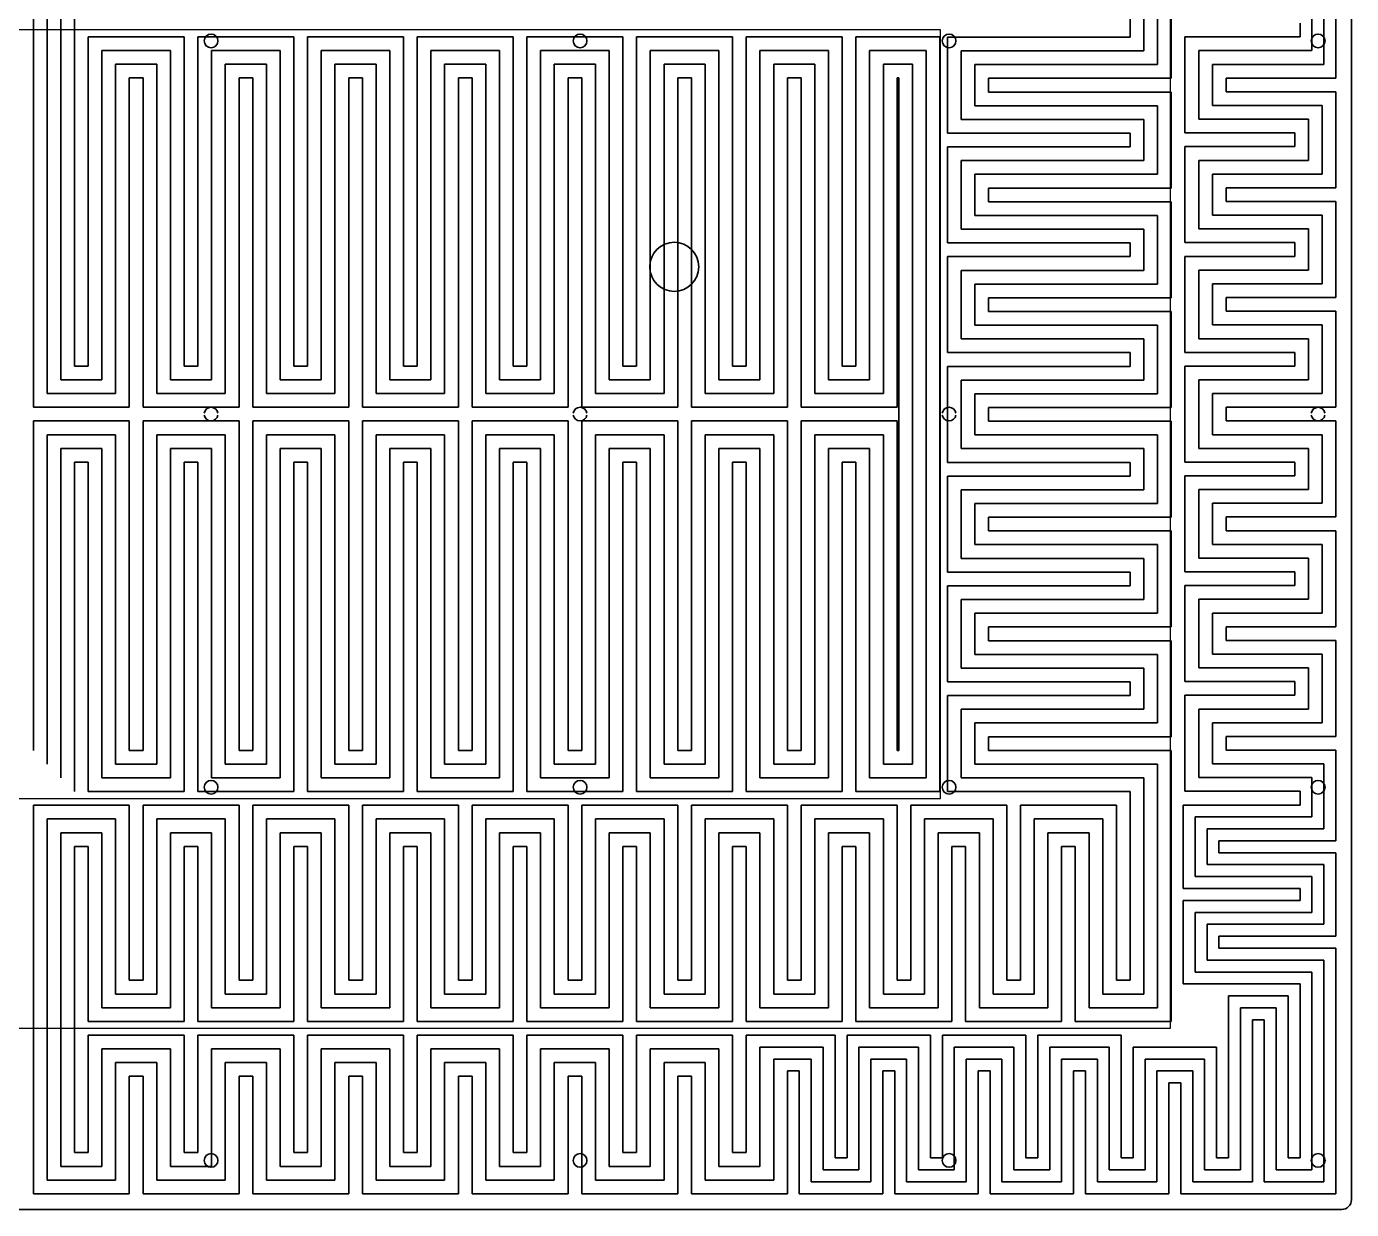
# Model space of a CAD drawing. Header units: millimetres. Extents: x -5937 to 68925, y -3068 to 5300.
# Drawn here: x 49284 to 49959, y 1814 to 2417 of the extents above; entities that cross this region are included whole.
import ezdxf

# ---------------------------------------------------------------- set-up
doc = ezdxf.new("R2010")
doc.units = ezdxf.units.MM
doc.header["$LTSCALE"] = 7
doc.layers.add('参照', color=6, linetype='Continuous', lineweight=9)
doc.layers.add('发热分区', color=20, linetype='Continuous')

msp = doc.modelspace()

# ---------------------------------------------------------------- linework, layer by layer
at = {"color": 7, "linetype": 'Continuous', "lineweight": 35}
for points in [[(48810.729, 2629.276), (48810.729, 2654.276), (48794.729, 2654.276), (48778.729, 2654.276), (48778.729, 2629.276, -0.4142136), (48773.729, 2624.276), (48613.729, 2624.276, 0.4142136), (48608.729, 2619.276), (48608.729, 1819.276, 0.4142136), (48613.729, 1814.276), (49953.729, 1814.276, 0.4142136), (49958.729, 1819.276), (49958.729, 2619.276, 0.4142136), (49953.729, 2624.276), (49793.729, 2624.276, -0.4142136), (49788.729, 2629.276), (49788.729, 2654.276), (49772.729, 2654.276), (49756.729, 2654.276), (49756.729, 2629.276)], [(49381.193, 2219.776, 0.8660254), (49374.264, 2219.776)], [(49569.193, 2219.776, 0.8660254), (49562.264, 2219.776)], [(49757.193, 2219.776, 0.8660254), (49750.264, 2219.776)], [(49945.193, 2219.776, 0.8660254), (49938.264, 2219.776)], [(49374.264, 2218.776, 0.8660254), (49381.193, 2218.776)], [(49562.264, 2218.776, 0.8660254), (49569.193, 2218.776)], [(49750.264, 2218.776, 0.8660254), (49757.193, 2218.776)], [(49938.264, 2218.776, 0.8660254), (49945.193, 2218.776)]]:
    msp.add_lwpolyline(points, format="xyb", dxfattribs=at)
for centre, radius in [((49377.729, 2409.276), 3.5), ((49565.729, 2409.276), 3.5), ((49753.729, 2409.276), 3.5), ((49941.729, 2409.276), 3.5), ((49613.729, 2294.276), 12.5), ((49377.729, 2029.276), 3.5), ((49565.729, 2029.276), 3.5), ((49753.729, 2029.276), 3.5), ((49941.729, 2029.276), 3.5), ((49377.729, 1839.276), 3.5), ((49565.729, 1839.276), 3.5), ((49753.729, 1839.276), 3.5), ((49941.729, 1839.276), 3.5)]:
    msp.add_circle(centre, radius, dxfattribs=at)
at = {"layer": '参照', "color": 5, "linetype": 'Continuous', "lineweight": 35}
for p, q in [((49287.221, 2222.768), (49287.221, 2528.529)), ((49294.205, 2521.544), (49294.205, 2229.753)), ((49301.189, 2514.56), (49301.189, 2236.737)), ((49308.174, 2507.576), (49308.174, 2243.721))]:
    msp.add_line(p, q, dxfattribs=at)
at = {"layer": '参照', "linetype": 'Continuous', "lineweight": 35}
for p, q in [((49866.917, 2528.529), (49866.917, 2390.271)), ((49859.933, 2397.255), (49859.933, 2521.544)), ((49852.948, 2404.239), (49852.948, 2514.56)), ((49845.964, 2411.223), (49845.964, 2507.576)), ((49944.655, 2430.475), (49944.655, 2397.376)), ((49950.729, 2436.548), (49950.729, 2390.392)), ((49938.582, 2424.402), (49938.582, 2404.36)), ((49932.509, 2411.344), (49932.509, 2418.329)), ((49315.158, 2243.721), (49315.158, 2411.465)), ((49315.158, 2411.465), (49364.048, 2411.465)), ((49364.048, 2411.465), (49364.048, 2243.721)), ((49371.032, 2243.721), (49371.032, 2411.465)), ((49371.032, 2411.465), (49419.922, 2411.465)), ((49419.922, 2411.465), (49419.922, 2243.721)), ((49426.907, 2243.721), (49426.907, 2411.465)), ((49426.907, 2411.465), (49475.797, 2411.465)), ((49475.797, 2411.465), (49475.797, 2243.721)), ((49482.781, 2243.721), (49482.781, 2411.465)), ((49482.781, 2411.465), (49531.671, 2411.465)), ((49531.671, 2411.465), (49531.671, 2243.721)), ((49538.655, 2243.721), (49538.655, 2411.465)), ((49538.655, 2411.465), (49587.545, 2411.465)), ((49587.545, 2411.465), (49587.545, 2243.721)), ((49594.53, 2243.721), (49594.53, 2411.465)), ((49594.53, 2411.465), (49643.42, 2411.465)), ((49643.42, 2411.465), (49643.42, 2243.721)), ((49650.404, 2243.721), (49650.404, 2411.465)), ((49650.404, 2411.465), (49699.294, 2411.465)), ((49699.294, 2411.465), (49699.294, 2243.721)), ((49706.278, 2243.721), (49706.278, 2411.465)), ((49706.278, 2411.465), (49748.994, 2411.465)), ((49748.994, 2411.465), (49748.994, 2027.087)), ((49752.902, 2362.333), (49752.902, 2411.223)), ((49752.902, 2411.223), (49845.964, 2411.223)), ((49873.901, 2362.454), (49873.901, 2411.344)), ((49873.901, 2411.344), (49932.509, 2411.344)), ((49322.142, 2236.737), (49322.142, 2404.481)), ((49322.142, 2404.481), (49357.064, 2404.481)), ((49357.064, 2404.481), (49357.064, 2236.737)), ((49378.017, 2236.737), (49378.017, 2404.481)), ((49378.017, 2404.481), (49412.938, 2404.481)), ((49412.938, 2404.481), (49412.938, 2236.737)), ((49433.891, 2236.737), (49433.891, 2404.481)), ((49433.891, 2404.481), (49468.812, 2404.481)), ((49468.812, 2404.481), (49468.812, 2236.737)), ((49489.765, 2236.737), (49489.765, 2404.481)), ((49489.765, 2404.481), (49524.687, 2404.481)), ((49524.687, 2404.481), (49524.687, 2236.737)), ((49545.64, 2236.737), (49545.64, 2404.481)), ((49545.64, 2404.481), (49580.561, 2404.481)), ((49580.561, 2404.481), (49580.561, 2236.737)), ((49601.514, 2236.737), (49601.514, 2404.481)), ((49601.514, 2404.481), (49636.435, 2404.481)), ((49636.435, 2404.481), (49636.435, 2236.737)), ((49657.388, 2236.737), (49657.388, 2404.481)), ((49657.388, 2404.481), (49692.31, 2404.481)), ((49692.31, 2404.481), (49692.31, 2236.737)), ((49713.263, 2236.737), (49713.263, 2404.481)), ((49713.263, 2404.481), (49742.01, 2404.481)), ((49742.01, 2404.481), (49742.01, 2034.072)), ((49759.886, 2369.318), (49759.886, 2404.239)), ((49759.886, 2404.239), (49852.948, 2404.239)), ((49938.582, 2404.36), (49880.886, 2404.36)), ((49880.886, 2404.36), (49880.886, 2369.439)), ((49329.126, 2229.753), (49329.126, 2397.497)), ((49329.126, 2397.497), (49350.079, 2397.497)), ((49350.079, 2397.497), (49350.079, 2229.753)), ((49385.001, 2229.753), (49385.001, 2397.497)), ((49385.001, 2397.497), (49405.954, 2397.497)), ((49405.954, 2397.497), (49405.954, 2229.753)), ((49440.875, 2229.753), (49440.875, 2397.497)), ((49440.875, 2397.497), (49461.828, 2397.497)), ((49461.828, 2397.497), (49461.828, 2229.753)), ((49496.749, 2229.753), (49496.749, 2397.497)), ((49496.749, 2397.497), (49517.702, 2397.497)), ((49517.702, 2397.497), (49517.702, 2229.753)), ((49552.624, 2229.753), (49552.624, 2397.497)), ((49552.624, 2397.497), (49573.577, 2397.497)), ((49573.577, 2397.497), (49573.577, 2229.753)), ((49608.498, 2229.753), (49608.498, 2397.497)), ((49608.498, 2397.497), (49629.451, 2397.497)), ((49629.451, 2397.497), (49629.451, 2229.753)), ((49664.373, 2229.753), (49664.373, 2397.497)), ((49664.373, 2397.497), (49685.325, 2397.497)), ((49685.325, 2397.497), (49685.325, 2229.753)), ((49720.247, 2229.753), (49720.247, 2397.497)), ((49720.247, 2397.497), (49735.026, 2397.497)), ((49735.026, 2397.497), (49735.026, 2041.056)), ((49766.87, 2376.302), (49766.87, 2397.255)), ((49766.87, 2397.255), (49859.933, 2397.255)), ((49944.655, 2397.376), (49887.87, 2397.376)), ((49887.87, 2397.376), (49887.87, 2376.423)), ((49343.095, 2390.512), (49336.111, 2390.512)), ((49336.111, 2390.512), (49336.111, 2222.768)), ((49343.095, 2222.768), (49343.095, 2390.512)), ((49398.969, 2390.512), (49391.985, 2390.512)), ((49391.985, 2390.512), (49391.985, 2222.768)), ((49398.969, 2222.768), (49398.969, 2390.512)), ((49454.844, 2390.512), (49447.859, 2390.512)), ((49447.859, 2390.512), (49447.859, 2222.768)), ((49454.844, 2222.768), (49454.844, 2390.512)), ((49510.718, 2390.512), (49503.734, 2390.512)), ((49503.734, 2390.512), (49503.734, 2222.768)), ((49510.718, 2222.768), (49510.718, 2390.512)), ((49566.592, 2390.512), (49559.608, 2390.512)), ((49559.608, 2390.512), (49559.608, 2222.768)), ((49566.592, 2222.768), (49566.592, 2390.512)), ((49622.467, 2390.512), (49615.482, 2390.512)), ((49615.482, 2390.512), (49615.482, 2222.768)), ((49622.467, 2222.768), (49622.467, 2390.512)), ((49678.341, 2390.512), (49671.357, 2390.512)), ((49671.357, 2390.512), (49671.357, 2222.768)), ((49678.341, 2222.768), (49678.341, 2390.512)), ((49728.041, 2390.512), (49727.231, 2390.512)), ((49727.231, 2390.512), (49727.231, 2222.768)), ((49728.041, 2048.04), (49728.041, 2390.512)), ((49866.917, 2390.271), (49773.855, 2390.271)), ((49773.855, 2390.271), (49773.855, 2383.286)), ((49950.729, 2390.392), (49894.854, 2390.392)), ((49894.854, 2390.392), (49894.854, 2383.407)), ((49773.855, 2383.286), (49866.917, 2383.286)), ((49866.917, 2383.286), (49866.917, 2334.396)), ((49894.854, 2383.407), (49950.729, 2383.407)), ((49950.729, 2383.407), (49950.729, 2334.517)), ((49859.933, 2376.302), (49766.87, 2376.302)), ((49859.933, 2341.381), (49859.933, 2376.302)), ((49887.87, 2376.423), (49943.744, 2376.423)), ((49943.744, 2376.423), (49943.744, 2341.501)), ((49852.948, 2369.318), (49759.886, 2369.318)), ((49852.948, 2348.365), (49852.948, 2369.318)), ((49880.886, 2369.439), (49936.76, 2369.439)), ((49936.76, 2369.439), (49936.76, 2348.486)), ((49845.964, 2362.333), (49752.902, 2362.333)), ((49845.964, 2355.349), (49845.964, 2362.333)), ((49929.776, 2362.454), (49873.901, 2362.454)), ((49929.776, 2355.47), (49929.776, 2362.454)), ((49752.902, 2306.459), (49752.902, 2355.349)), ((49752.902, 2355.349), (49845.964, 2355.349)), ((49873.901, 2306.58), (49873.901, 2355.47)), ((49873.901, 2355.47), (49929.776, 2355.47)), ((49759.886, 2313.443), (49759.886, 2348.365)), ((49759.886, 2348.365), (49852.948, 2348.365)), ((49936.76, 2348.486), (49880.886, 2348.486)), ((49880.886, 2348.486), (49880.886, 2313.564)), ((49766.87, 2320.428), (49766.87, 2341.381)), ((49766.87, 2341.381), (49859.933, 2341.381)), ((49943.744, 2341.501), (49887.87, 2341.501)), ((49887.87, 2341.501), (49887.87, 2320.549)), ((49866.917, 2334.396), (49773.855, 2334.396)), ((49773.855, 2334.396), (49773.855, 2327.412)), ((49950.729, 2334.517), (49894.854, 2334.517)), ((49894.854, 2334.517), (49894.854, 2327.533)), ((49773.855, 2327.412), (49866.917, 2327.412)), ((49866.917, 2327.412), (49866.917, 2278.522)), ((49894.854, 2327.533), (49950.729, 2327.533)), ((49950.729, 2327.533), (49950.729, 2278.643)), ((49859.933, 2320.428), (49766.87, 2320.428)), ((49859.933, 2285.506), (49859.933, 2320.428)), ((49887.87, 2320.549), (49943.744, 2320.549)), ((49943.744, 2320.549), (49943.744, 2285.627)), ((49852.948, 2313.443), (49759.886, 2313.443)), ((49852.948, 2292.49), (49852.948, 2313.443)), ((49880.886, 2313.564), (49936.76, 2313.564)), ((49936.76, 2313.564), (49936.76, 2292.611)), ((49845.964, 2306.459), (49752.902, 2306.459)), ((49845.964, 2299.475), (49845.964, 2306.459)), ((49929.776, 2306.58), (49873.901, 2306.58)), ((49929.776, 2299.596), (49929.776, 2306.58)), ((49752.902, 2250.585), (49752.902, 2299.475)), ((49752.902, 2299.475), (49845.964, 2299.475)), ((49873.901, 2250.706), (49873.901, 2299.596)), ((49873.901, 2299.596), (49929.776, 2299.596)), ((49759.886, 2257.569), (49759.886, 2292.49)), ((49759.886, 2292.49), (49852.948, 2292.49)), ((49936.76, 2292.611), (49880.886, 2292.611)), ((49880.886, 2292.611), (49880.886, 2257.69)), ((49766.87, 2264.553), (49766.87, 2285.506)), ((49766.87, 2285.506), (49859.933, 2285.506)), ((49943.744, 2285.627), (49887.87, 2285.627)), ((49887.87, 2285.627), (49887.87, 2264.674)), ((49866.917, 2278.522), (49773.855, 2278.522)), ((49773.855, 2278.522), (49773.855, 2271.538)), ((49950.729, 2278.643), (49894.854, 2278.643)), ((49894.854, 2278.643), (49894.854, 2271.659)), ((49773.855, 2271.538), (49866.917, 2271.538)), ((49866.917, 2271.538), (49866.917, 2222.648)), ((49894.854, 2271.659), (49950.729, 2271.659)), ((49950.729, 2271.659), (49950.729, 2222.768)), ((49859.933, 2264.553), (49766.87, 2264.553)), ((49859.933, 2229.632), (49859.933, 2264.553)), ((49887.87, 2264.674), (49943.744, 2264.674)), ((49943.744, 2264.674), (49943.744, 2229.753)), ((49852.948, 2257.569), (49759.886, 2257.569)), ((49852.948, 2236.616), (49852.948, 2257.569)), ((49880.886, 2257.69), (49936.76, 2257.69)), ((49936.76, 2257.69), (49936.76, 2236.737)), ((49845.964, 2250.585), (49752.902, 2250.585)), ((49845.964, 2243.6), (49845.964, 2250.585)), ((49929.776, 2250.706), (49873.901, 2250.706)), ((49929.776, 2243.721), (49929.776, 2250.706)), ((49308.174, 2243.721), (49315.158, 2243.721)), ((49364.048, 2243.721), (49371.032, 2243.721)), ((49419.922, 2243.721), (49426.907, 2243.721)), ((49475.797, 2243.721), (49482.781, 2243.721)), ((49531.671, 2243.721), (49538.655, 2243.721)), ((49587.545, 2243.721), (49594.53, 2243.721)), ((49643.42, 2243.721), (49650.404, 2243.721)), ((49699.294, 2243.721), (49706.278, 2243.721)), ((49752.902, 2194.71), (49752.902, 2243.6)), ((49752.902, 2243.6), (49845.964, 2243.6)), ((49873.901, 2194.831), (49873.901, 2243.721)), ((49873.901, 2243.721), (49929.776, 2243.721)), ((49301.189, 2236.737), (49322.142, 2236.737)), ((49357.064, 2236.737), (49378.017, 2236.737)), ((49412.938, 2236.737), (49433.891, 2236.737)), ((49468.812, 2236.737), (49489.765, 2236.737)), ((49524.687, 2236.737), (49545.64, 2236.737)), ((49580.561, 2236.737), (49601.514, 2236.737)), ((49636.435, 2236.737), (49657.388, 2236.737)), ((49692.31, 2236.737), (49713.263, 2236.737)), ((49759.886, 2201.695), (49759.886, 2236.616)), ((49759.886, 2236.616), (49852.948, 2236.616)), ((49936.76, 2236.737), (49880.886, 2236.737)), ((49880.886, 2236.737), (49880.886, 2201.816)), ((49294.205, 2229.753), (49329.126, 2229.753)), ((49350.079, 2229.753), (49385.001, 2229.753)), ((49405.954, 2229.753), (49440.875, 2229.753)), ((49461.828, 2229.753), (49496.749, 2229.753)), ((49517.702, 2229.753), (49552.624, 2229.753)), ((49573.577, 2229.753), (49608.498, 2229.753)), ((49629.451, 2229.753), (49664.373, 2229.753)), ((49685.325, 2229.753), (49720.247, 2229.753)), ((49766.87, 2208.679), (49766.87, 2229.632)), ((49766.87, 2229.632), (49859.933, 2229.632)), ((49943.744, 2229.753), (49887.87, 2229.753)), ((49887.87, 2229.753), (49887.87, 2208.8)), ((49336.111, 2222.768), (49287.221, 2222.768)), ((49391.985, 2222.768), (49343.095, 2222.768)), ((49447.859, 2222.768), (49398.969, 2222.768)), ((49503.734, 2222.768), (49454.844, 2222.768)), ((49559.608, 2222.768), (49510.718, 2222.768)), ((49615.482, 2222.768), (49566.592, 2222.768)), ((49671.357, 2222.768), (49622.467, 2222.768)), ((49727.231, 2222.768), (49678.341, 2222.768)), ((49866.917, 2222.648), (49773.855, 2222.648)), ((49773.855, 2222.648), (49773.855, 2215.663)), ((49950.729, 2222.768), (49894.854, 2222.768)), ((49894.854, 2222.768), (49894.854, 2215.784)), ((49287.221, 2048.04), (49287.221, 2215.784)), ((49287.221, 2215.784), (49336.111, 2215.784)), ((49336.111, 2215.784), (49336.111, 2048.04)), ((49343.095, 2048.04), (49343.095, 2215.784)), ((49343.095, 2215.784), (49391.985, 2215.784)), ((49391.985, 2215.784), (49391.985, 2048.04)), ((49398.969, 2048.04), (49398.969, 2215.784)), ((49398.969, 2215.784), (49447.859, 2215.784)), ((49447.859, 2215.784), (49447.859, 2048.04)), ((49454.844, 2048.04), (49454.844, 2215.784)), ((49454.844, 2215.784), (49503.734, 2215.784)), ((49503.734, 2215.784), (49503.734, 2048.04)), ((49510.718, 2048.04), (49510.718, 2215.784)), ((49510.718, 2215.784), (49559.608, 2215.784)), ((49559.608, 2215.784), (49559.608, 2048.04)), ((49566.592, 2048.04), (49566.592, 2215.784)), ((49566.592, 2215.784), (49615.482, 2215.784)), ((49615.482, 2215.784), (49615.482, 2048.04)), ((49622.467, 2048.04), (49622.467, 2215.784)), ((49622.467, 2215.784), (49671.357, 2215.784)), ((49671.357, 2215.784), (49671.357, 2048.04)), ((49678.341, 2048.04), (49678.341, 2215.784)), ((49678.341, 2215.784), (49727.231, 2215.784)), ((49727.231, 2215.784), (49727.231, 2048.04)), ((49773.855, 2215.663), (49866.917, 2215.663)), ((49866.917, 2215.663), (49866.917, 2166.773)), ((49894.854, 2215.784), (49950.729, 2215.784)), ((49950.729, 2215.784), (49950.729, 2166.894)), ((49329.126, 2208.8), (49294.205, 2208.8)), ((49294.205, 2208.8), (49294.205, 2041.056)), ((49329.126, 2041.056), (49329.126, 2208.8)), ((49385.001, 2208.8), (49350.079, 2208.8)), ((49350.079, 2208.8), (49350.079, 2041.056)), ((49385.001, 2041.056), (49385.001, 2208.8)), ((49440.875, 2208.8), (49405.954, 2208.8)), ((49405.954, 2208.8), (49405.954, 2041.056)), ((49440.875, 2041.056), (49440.875, 2208.8)), ((49496.749, 2208.8), (49461.828, 2208.8)), ((49461.828, 2208.8), (49461.828, 2041.056)), ((49496.749, 2041.056), (49496.749, 2208.8)), ((49552.624, 2208.8), (49517.702, 2208.8)), ((49517.702, 2208.8), (49517.702, 2041.056)), ((49552.624, 2041.056), (49552.624, 2208.8)), ((49608.498, 2208.8), (49573.577, 2208.8)), ((49573.577, 2208.8), (49573.577, 2041.056)), ((49608.498, 2041.056), (49608.498, 2208.8)), ((49664.373, 2208.8), (49629.451, 2208.8)), ((49629.451, 2208.8), (49629.451, 2041.056)), ((49664.373, 2041.056), (49664.373, 2208.8)), ((49720.247, 2208.8), (49685.325, 2208.8)), ((49685.325, 2208.8), (49685.325, 2041.056)), ((49720.247, 2041.056), (49720.247, 2208.8)), ((49859.933, 2208.679), (49766.87, 2208.679)), ((49859.933, 2173.758), (49859.933, 2208.679)), ((49887.87, 2208.8), (49943.744, 2208.8)), ((49943.744, 2208.8), (49943.744, 2173.878)), ((49322.142, 2201.816), (49301.189, 2201.816)), ((49301.189, 2201.816), (49301.189, 2034.072)), ((49322.142, 2034.072), (49322.142, 2201.816)), ((49378.017, 2201.816), (49357.064, 2201.816)), ((49357.064, 2201.816), (49357.064, 2034.072)), ((49378.017, 2034.072), (49378.017, 2201.816)), ((49433.891, 2201.816), (49412.938, 2201.816)), ((49412.938, 2201.816), (49412.938, 2034.072)), ((49433.891, 2034.072), (49433.891, 2201.816)), ((49489.765, 2201.816), (49468.812, 2201.816)), ((49468.812, 2201.816), (49468.812, 2034.072)), ((49489.765, 2034.072), (49489.765, 2201.816)), ((49545.64, 2201.816), (49524.687, 2201.816)), ((49524.687, 2201.816), (49524.687, 2034.072)), ((49545.64, 2034.072), (49545.64, 2201.816)), ((49601.514, 2201.816), (49580.561, 2201.816)), ((49580.561, 2201.816), (49580.561, 2034.072)), ((49601.514, 2034.072), (49601.514, 2201.816)), ((49657.388, 2201.816), (49636.435, 2201.816)), ((49636.435, 2201.816), (49636.435, 2034.072)), ((49657.388, 2034.072), (49657.388, 2201.816)), ((49713.263, 2201.816), (49692.31, 2201.816)), ((49692.31, 2201.816), (49692.31, 2034.072)), ((49713.263, 2034.072), (49713.263, 2201.816)), ((49852.948, 2201.695), (49759.886, 2201.695)), ((49852.948, 2180.742), (49852.948, 2201.695)), ((49880.886, 2201.816), (49936.76, 2201.816)), ((49936.76, 2201.816), (49936.76, 2180.863)), ((49315.158, 2194.831), (49308.174, 2194.831)), ((49308.174, 2194.831), (49308.174, 2027.087)), ((49315.158, 2027.087), (49315.158, 2194.831)), ((49371.032, 2194.831), (49364.048, 2194.831)), ((49364.048, 2194.831), (49364.048, 2027.087)), ((49371.032, 2027.087), (49371.032, 2194.831)), ((49426.907, 2194.831), (49419.922, 2194.831)), ((49419.922, 2194.831), (49419.922, 2027.087)), ((49426.907, 2027.087), (49426.907, 2194.831)), ((49482.781, 2194.831), (49475.797, 2194.831)), ((49475.797, 2194.831), (49475.797, 2027.087)), ((49482.781, 2027.087), (49482.781, 2194.831)), ((49538.655, 2194.831), (49531.671, 2194.831)), ((49531.671, 2194.831), (49531.671, 2027.087)), ((49538.655, 2027.087), (49538.655, 2194.831)), ((49594.53, 2194.831), (49587.545, 2194.831)), ((49587.545, 2194.831), (49587.545, 2027.087)), ((49594.53, 2027.087), (49594.53, 2194.831)), ((49650.404, 2194.831), (49643.42, 2194.831)), ((49643.42, 2194.831), (49643.42, 2027.087)), ((49650.404, 2027.087), (49650.404, 2194.831)), ((49706.278, 2194.831), (49699.294, 2194.831)), ((49699.294, 2194.831), (49699.294, 2027.087)), ((49706.278, 2027.087), (49706.278, 2194.831)), ((49845.964, 2194.71), (49752.902, 2194.71)), ((49845.964, 2187.726), (49845.964, 2194.71)), ((49929.776, 2194.831), (49873.901, 2194.831)), ((49929.776, 2187.847), (49929.776, 2194.831)), ((49752.902, 2138.836), (49752.902, 2187.726)), ((49752.902, 2187.726), (49845.964, 2187.726)), ((49873.901, 2138.957), (49873.901, 2187.847)), ((49873.901, 2187.847), (49929.776, 2187.847)), ((49759.886, 2145.82), (49759.886, 2180.742)), ((49759.886, 2180.742), (49852.948, 2180.742)), ((49936.76, 2180.863), (49880.886, 2180.863)), ((49880.886, 2180.863), (49880.886, 2145.941)), ((49766.87, 2152.805), (49766.87, 2173.758)), ((49766.87, 2173.758), (49859.933, 2173.758)), ((49943.744, 2173.878), (49887.87, 2173.878)), ((49887.87, 2173.878), (49887.87, 2152.926)), ((49866.917, 2166.773), (49773.855, 2166.773)), ((49773.855, 2166.773), (49773.855, 2159.789)), ((49950.729, 2166.894), (49894.854, 2166.894)), ((49894.854, 2166.894), (49894.854, 2159.91)), ((49773.855, 2159.789), (49866.917, 2159.789)), ((49866.917, 2159.789), (49866.917, 2110.899)), ((49894.854, 2159.91), (49950.729, 2159.91)), ((49950.729, 2159.91), (49950.729, 2111.02)), ((49859.933, 2152.805), (49766.87, 2152.805)), ((49859.933, 2117.883), (49859.933, 2152.805)), ((49887.87, 2152.926), (49943.744, 2152.926)), ((49943.744, 2152.926), (49943.744, 2118.004)), ((49852.948, 2145.82), (49759.886, 2145.82)), ((49852.948, 2124.867), (49852.948, 2145.82)), ((49880.886, 2145.941), (49936.76, 2145.941)), ((49936.76, 2145.941), (49936.76, 2124.988)), ((49845.964, 2138.836), (49752.902, 2138.836)), ((49845.964, 2131.852), (49845.964, 2138.836)), ((49929.776, 2138.957), (49873.901, 2138.957)), ((49929.776, 2131.973), (49929.776, 2138.957)), ((49752.902, 2082.962), (49752.902, 2131.852)), ((49752.902, 2131.852), (49845.964, 2131.852)), ((49873.901, 2083.083), (49873.901, 2131.973)), ((49873.901, 2131.973), (49929.776, 2131.973)), ((49759.886, 2089.946), (49759.886, 2124.867)), ((49759.886, 2124.867), (49852.948, 2124.867)), ((49936.76, 2124.988), (49880.886, 2124.988)), ((49880.886, 2124.988), (49880.886, 2090.067)), ((49766.87, 2096.93), (49766.87, 2117.883)), ((49766.87, 2117.883), (49859.933, 2117.883)), ((49943.744, 2118.004), (49887.87, 2118.004)), ((49887.87, 2118.004), (49887.87, 2097.051)), ((49866.917, 2110.899), (49773.855, 2110.899)), ((49773.855, 2110.899), (49773.855, 2103.915)), ((49950.729, 2111.02), (49894.854, 2111.02)), ((49894.854, 2111.02), (49894.854, 2104.035)), ((49773.855, 2103.915), (49866.917, 2103.915)), ((49866.917, 2103.915), (49866.917, 2055.025)), ((49894.854, 2104.035), (49950.729, 2104.035)), ((49950.729, 2104.035), (49950.729, 2055.145)), ((49859.933, 2096.93), (49766.87, 2096.93)), ((49859.933, 2062.009), (49859.933, 2096.93)), ((49887.87, 2097.051), (49943.744, 2097.051)), ((49943.744, 2097.051), (49943.744, 2062.13)), ((49852.948, 2089.946), (49759.886, 2089.946)), ((49852.948, 2068.993), (49852.948, 2089.946)), ((49880.886, 2090.067), (49936.76, 2090.067)), ((49936.76, 2090.067), (49936.76, 2069.114)), ((49845.964, 2082.962), (49752.902, 2082.962)), ((49845.964, 2075.977), (49845.964, 2082.962)), ((49929.776, 2083.083), (49873.901, 2083.083)), ((49929.776, 2076.098), (49929.776, 2083.083)), ((49752.902, 2027.087), (49752.902, 2075.977)), ((49752.902, 2075.977), (49845.964, 2075.977)), ((49873.901, 2027.208), (49873.901, 2076.098)), ((49873.901, 2076.098), (49929.776, 2076.098)), ((49759.886, 2034.072), (49759.886, 2068.993)), ((49759.886, 2068.993), (49852.948, 2068.993)), ((49936.76, 2069.114), (49880.886, 2069.114)), ((49880.886, 2069.114), (49880.886, 2034.193)), ((49766.87, 2041.056), (49766.87, 2062.009)), ((49766.87, 2062.009), (49859.933, 2062.009)), ((49943.744, 2062.13), (49887.87, 2062.13)), ((49887.87, 2062.13), (49887.87, 2041.177)), ((49866.917, 2055.025), (49773.855, 2055.025)), ((49773.855, 2055.025), (49773.855, 2048.04)), ((49950.729, 2055.145), (49894.854, 2055.145)), ((49894.854, 2055.145), (49894.854, 2048.161)), ((49336.111, 2048.04), (49343.095, 2048.04)), ((49391.985, 2048.04), (49398.969, 2048.04)), ((49447.859, 2048.04), (49454.844, 2048.04)), ((49503.734, 2048.04), (49510.718, 2048.04)), ((49559.608, 2048.04), (49566.592, 2048.04)), ((49615.482, 2048.04), (49622.467, 2048.04)), ((49671.357, 2048.04), (49678.341, 2048.04)), ((49727.231, 2048.04), (49728.041, 2048.04)), ((49773.855, 2048.04), (49866.917, 2048.04)), ((49866.917, 2048.04), (49866.917, 1910.024)), ((49894.854, 2048.161), (49950.729, 2048.161)), ((49950.729, 2048.161), (49950.729, 2002.004)), ((49350.079, 2041.056), (49329.126, 2041.056)), ((49405.954, 2041.056), (49385.001, 2041.056)), ((49461.828, 2041.056), (49440.875, 2041.056)), ((49517.702, 2041.056), (49496.749, 2041.056)), ((49573.577, 2041.056), (49552.624, 2041.056)), ((49629.451, 2041.056), (49608.498, 2041.056)), ((49685.325, 2041.056), (49664.373, 2041.056)), ((49735.026, 2041.056), (49720.247, 2041.056)), ((49859.933, 2041.056), (49766.87, 2041.056)), ((49859.933, 1917.008), (49859.933, 2041.056)), ((49887.87, 2041.177), (49944.655, 2041.177)), ((49944.655, 2041.177), (49944.655, 2008.077)), ((49357.064, 2034.072), (49322.142, 2034.072)), ((49412.938, 2034.072), (49378.017, 2034.072)), ((49468.812, 2034.072), (49433.891, 2034.072)), ((49524.687, 2034.072), (49489.765, 2034.072)), ((49580.561, 2034.072), (49545.64, 2034.072)), ((49636.435, 2034.072), (49601.514, 2034.072)), ((49692.31, 2034.072), (49657.388, 2034.072)), ((49742.01, 2034.072), (49713.263, 2034.072)), ((49852.948, 2034.072), (49759.886, 2034.072)), ((49852.948, 1923.993), (49852.948, 2034.072)), ((49880.886, 2034.193), (49938.582, 2034.193)), ((49938.582, 2034.193), (49938.582, 2014.151)), ((49364.048, 2027.087), (49315.158, 2027.087)), ((49419.922, 2027.087), (49371.032, 2027.087)), ((49475.797, 2027.087), (49426.907, 2027.087)), ((49531.671, 2027.087), (49482.781, 2027.087)), ((49587.545, 2027.087), (49538.655, 2027.087)), ((49643.42, 2027.087), (49594.53, 2027.087)), ((49699.294, 2027.087), (49650.404, 2027.087)), ((49748.994, 2027.087), (49706.278, 2027.087)), ((49845.964, 2027.087), (49752.902, 2027.087)), ((49845.964, 1930.977), (49845.964, 2027.087)), ((49932.509, 2027.208), (49873.901, 2027.208)), ((49932.509, 2020.224), (49932.509, 2027.208)), ((49287.221, 1822.276), (49287.221, 2020.103)), ((49287.221, 2020.103), (49336.111, 2020.103)), ((49336.111, 2020.103), (49336.111, 1930.977)), ((49343.095, 1930.977), (49343.095, 2020.103)), ((49343.095, 2020.103), (49391.985, 2020.103)), ((49391.985, 2020.103), (49391.985, 1930.977)), ((49398.969, 1930.977), (49398.969, 2020.103)), ((49398.969, 2020.103), (49447.859, 2020.103)), ((49447.859, 2020.103), (49447.859, 1930.977)), ((49454.844, 1930.977), (49454.844, 2020.103)), ((49454.844, 2020.103), (49503.734, 2020.103)), ((49503.734, 2020.103), (49503.734, 1930.977)), ((49510.718, 1930.977), (49510.718, 2020.103)), ((49510.718, 2020.103), (49559.608, 2020.103)), ((49559.608, 2020.103), (49559.608, 1930.977)), ((49566.592, 1930.977), (49566.592, 2020.103)), ((49566.592, 2020.103), (49615.482, 2020.103)), ((49615.482, 2020.103), (49615.482, 1930.977)), ((49622.467, 1930.977), (49622.467, 2020.103)), ((49622.467, 2020.103), (49671.357, 2020.103)), ((49671.357, 2020.103), (49671.357, 1930.977)), ((49678.341, 1930.977), (49678.341, 2020.103)), ((49678.341, 2020.103), (49727.231, 2020.103)), ((49727.231, 2020.103), (49727.231, 1930.977)), ((49734.215, 1930.977), (49734.215, 2020.103)), ((49734.215, 2020.103), (49783.106, 2020.103)), ((49783.106, 2020.103), (49783.106, 1930.977)), ((49790.09, 1930.977), (49790.09, 2020.103)), ((49790.09, 2020.103), (49838.98, 2020.103)), ((49838.98, 2020.103), (49838.98, 1930.977)), ((49872.99, 1977.711), (49872.99, 2020.224)), ((49872.99, 2020.224), (49932.509, 2020.224)), ((49294.205, 1829.261), (49294.205, 2013.119)), ((49294.205, 2013.119), (49329.126, 2013.119)), ((49329.126, 2013.119), (49329.126, 1923.993)), ((49350.079, 1923.993), (49350.079, 2013.119)), ((49350.079, 2013.119), (49385.001, 2013.119)), ((49385.001, 2013.119), (49385.001, 1923.993)), ((49405.954, 1923.993), (49405.954, 2013.119)), ((49405.954, 2013.119), (49440.875, 2013.119)), ((49440.875, 2013.119), (49440.875, 1923.993)), ((49461.828, 1923.993), (49461.828, 2013.119)), ((49461.828, 2013.119), (49496.749, 2013.119)), ((49496.749, 2013.119), (49496.749, 1923.993)), ((49517.702, 1923.993), (49517.702, 2013.119)), ((49517.702, 2013.119), (49552.624, 2013.119)), ((49552.624, 2013.119), (49552.624, 1923.993)), ((49573.577, 1923.993), (49573.577, 2013.119)), ((49573.577, 2013.119), (49608.498, 2013.119)), ((49608.498, 2013.119), (49608.498, 1923.993)), ((49629.451, 1923.993), (49629.451, 2013.119)), ((49629.451, 2013.119), (49664.373, 2013.119)), ((49664.373, 2013.119), (49664.373, 1923.993)), ((49685.325, 1923.993), (49685.325, 2013.119)), ((49685.325, 2013.119), (49720.247, 2013.119)), ((49720.247, 2013.119), (49720.247, 1923.993)), ((49741.2, 1923.993), (49741.2, 2013.119)), ((49741.2, 2013.119), (49776.121, 2013.119)), ((49776.121, 2013.119), (49776.121, 1923.993)), ((49797.074, 1923.993), (49797.074, 2013.119)), ((49797.074, 2013.119), (49831.996, 2013.119)), ((49831.996, 2013.119), (49831.996, 1923.993)), ((49938.582, 2014.151), (49879.064, 2014.151)), ((49879.064, 2014.151), (49879.064, 1983.784)), ((49301.189, 1836.245), (49301.189, 2006.134)), ((49301.189, 2006.134), (49322.142, 2006.134)), ((49322.142, 2006.134), (49322.142, 1917.008)), ((49357.064, 1917.008), (49357.064, 2006.134)), ((49357.064, 2006.134), (49378.017, 2006.134)), ((49378.017, 2006.134), (49378.017, 1917.008)), ((49412.938, 1917.008), (49412.938, 2006.134)), ((49412.938, 2006.134), (49433.891, 2006.134)), ((49433.891, 2006.134), (49433.891, 1917.008)), ((49468.812, 1917.008), (49468.812, 2006.134)), ((49468.812, 2006.134), (49489.765, 2006.134)), ((49489.765, 2006.134), (49489.765, 1917.008)), ((49524.687, 1917.008), (49524.687, 2006.134)), ((49524.687, 2006.134), (49545.64, 2006.134)), ((49545.64, 2006.134), (49545.64, 1917.008)), ((49580.561, 1917.008), (49580.561, 2006.134)), ((49580.561, 2006.134), (49601.514, 2006.134)), ((49601.514, 2006.134), (49601.514, 1917.008)), ((49636.435, 1917.008), (49636.435, 2006.134)), ((49636.435, 2006.134), (49657.388, 2006.134)), ((49657.388, 2006.134), (49657.388, 1917.008)), ((49692.31, 1917.008), (49692.31, 2006.134)), ((49692.31, 2006.134), (49713.263, 2006.134)), ((49713.263, 2006.134), (49713.263, 1917.008)), ((49748.184, 1917.008), (49748.184, 2006.134)), ((49748.184, 2006.134), (49769.137, 2006.134)), ((49769.137, 2006.134), (49769.137, 1917.008)), ((49804.058, 1917.008), (49804.058, 2006.134)), ((49804.058, 2006.134), (49825.011, 2006.134)), ((49825.011, 2006.134), (49825.011, 1917.008)), ((49944.655, 2008.077), (49885.137, 2008.077)), ((49885.137, 2008.077), (49885.137, 1989.858)), ((49315.158, 1999.15), (49308.174, 1999.15)), ((49308.174, 1999.15), (49308.174, 1843.229)), ((49315.158, 1910.024), (49315.158, 1999.15)), ((49371.032, 1999.15), (49364.048, 1999.15)), ((49364.048, 1999.15), (49364.048, 1910.024)), ((49371.032, 1910.024), (49371.032, 1999.15)), ((49426.907, 1999.15), (49419.922, 1999.15)), ((49419.922, 1999.15), (49419.922, 1910.024)), ((49426.907, 1910.024), (49426.907, 1999.15)), ((49482.781, 1999.15), (49475.797, 1999.15)), ((49475.797, 1999.15), (49475.797, 1910.024)), ((49482.781, 1910.024), (49482.781, 1999.15)), ((49538.655, 1999.15), (49531.671, 1999.15)), ((49531.671, 1999.15), (49531.671, 1910.024)), ((49538.655, 1910.024), (49538.655, 1999.15)), ((49594.53, 1999.15), (49587.545, 1999.15)), ((49587.545, 1999.15), (49587.545, 1910.024)), ((49594.53, 1910.024), (49594.53, 1999.15)), ((49650.404, 1999.15), (49643.42, 1999.15)), ((49643.42, 1999.15), (49643.42, 1910.024)), ((49650.404, 1910.024), (49650.404, 1999.15)), ((49706.278, 1999.15), (49699.294, 1999.15)), ((49699.294, 1999.15), (49699.294, 1910.024)), ((49706.278, 1910.024), (49706.278, 1999.15)), ((49762.153, 1999.15), (49755.168, 1999.15)), ((49755.168, 1999.15), (49755.168, 1910.024)), ((49762.153, 1910.024), (49762.153, 1999.15)), ((49818.027, 1999.15), (49811.043, 1999.15)), ((49811.043, 1999.15), (49811.043, 1910.024)), ((49818.027, 1910.024), (49818.027, 1999.15)), ((49950.729, 2002.004), (49891.21, 2002.004)), ((49891.21, 2002.004), (49891.21, 1995.931)), ((49891.21, 1995.931), (49950.729, 1995.931)), ((49950.729, 1995.931), (49950.729, 1953.418)), ((49885.137, 1989.858), (49944.655, 1989.858)), ((49944.655, 1989.858), (49944.655, 1959.491)), ((49879.064, 1983.784), (49938.582, 1983.784)), ((49938.582, 1983.784), (49938.582, 1965.565)), ((49932.509, 1977.711), (49872.99, 1977.711)), ((49872.99, 1929.125), (49872.99, 1971.638)), ((49872.99, 1971.638), (49932.509, 1971.638)), ((49932.509, 1971.638), (49932.509, 1977.711)), ((49938.582, 1965.565), (49879.064, 1965.565)), ((49879.064, 1965.565), (49879.064, 1935.198)), ((49944.655, 1959.491), (49885.137, 1959.491)), ((49885.137, 1959.491), (49885.137, 1941.272)), ((49950.729, 1953.418), (49891.21, 1953.418)), ((49891.21, 1953.418), (49891.21, 1947.345)), ((49891.21, 1947.345), (49950.729, 1947.345)), ((49950.729, 1947.345), (49950.729, 1822.276)), ((49885.137, 1941.272), (49944.655, 1941.272)), ((49944.655, 1941.272), (49944.655, 1828.35)), ((49336.111, 1930.977), (49343.095, 1930.977)), ((49391.985, 1930.977), (49398.969, 1930.977)), ((49447.859, 1930.977), (49454.844, 1930.977)), ((49503.734, 1930.977), (49510.718, 1930.977)), ((49559.608, 1930.977), (49566.592, 1930.977)), ((49615.482, 1930.977), (49622.467, 1930.977)), ((49671.357, 1930.977), (49678.341, 1930.977)), ((49727.231, 1930.977), (49734.215, 1930.977)), ((49783.106, 1930.977), (49790.09, 1930.977)), ((49838.98, 1930.977), (49845.964, 1930.977)), ((49879.064, 1935.198), (49938.582, 1935.198)), ((49938.582, 1935.198), (49938.582, 1834.423)), ((49329.126, 1923.993), (49350.079, 1923.993)), ((49385.001, 1923.993), (49405.954, 1923.993)), ((49440.875, 1923.993), (49461.828, 1923.993)), ((49496.749, 1923.993), (49517.702, 1923.993)), ((49552.624, 1923.993), (49573.577, 1923.993)), ((49608.498, 1923.993), (49629.451, 1923.993)), ((49664.373, 1923.993), (49685.325, 1923.993)), ((49720.247, 1923.993), (49741.2, 1923.993)), ((49776.121, 1923.993), (49797.074, 1923.993)), ((49831.996, 1923.993), (49852.948, 1923.993)), ((49932.509, 1929.125), (49872.99, 1929.125)), ((49932.509, 1840.496), (49932.509, 1929.125)), ((49322.142, 1917.008), (49357.064, 1917.008)), ((49378.017, 1917.008), (49412.938, 1917.008)), ((49433.891, 1917.008), (49468.812, 1917.008)), ((49489.765, 1917.008), (49524.687, 1917.008)), ((49545.64, 1917.008), (49580.561, 1917.008)), ((49601.514, 1917.008), (49636.435, 1917.008)), ((49657.388, 1917.008), (49692.31, 1917.008)), ((49713.263, 1917.008), (49748.184, 1917.008)), ((49769.137, 1917.008), (49804.058, 1917.008)), ((49825.011, 1917.008), (49859.933, 1917.008)), ((49896.069, 1840.496), (49896.069, 1923.052)), ((49896.069, 1923.052), (49926.436, 1923.052)), ((49926.436, 1923.052), (49926.436, 1840.496)), ((49920.362, 1916.979), (49902.142, 1916.979)), ((49902.142, 1916.979), (49902.142, 1834.423)), ((49914.289, 1910.905), (49908.216, 1910.905)), ((49908.216, 1910.905), (49908.216, 1828.35)), ((49914.289, 1828.35), (49914.289, 1910.905)), ((49920.362, 1834.423), (49920.362, 1916.979)), ((49364.048, 1910.024), (49315.158, 1910.024)), ((49419.922, 1910.024), (49371.032, 1910.024)), ((49475.797, 1910.024), (49426.907, 1910.024)), ((49531.671, 1910.024), (49482.781, 1910.024)), ((49587.545, 1910.024), (49538.655, 1910.024)), ((49643.42, 1910.024), (49594.53, 1910.024)), ((49699.294, 1910.024), (49650.404, 1910.024)), ((49755.168, 1910.024), (49706.278, 1910.024)), ((49811.043, 1910.024), (49762.153, 1910.024)), ((49866.917, 1910.024), (49818.027, 1910.024)), ((49315.158, 1843.229), (49315.158, 1903.04)), ((49315.158, 1903.04), (49364.048, 1903.04)), ((49364.048, 1903.04), (49364.048, 1843.229)), ((49371.032, 1843.229), (49371.032, 1903.04)), ((49371.032, 1903.04), (49419.922, 1903.04)), ((49419.922, 1903.04), (49419.922, 1843.229)), ((49426.907, 1843.229), (49426.907, 1903.04)), ((49426.907, 1903.04), (49475.797, 1903.04)), ((49475.797, 1903.04), (49475.797, 1843.229)), ((49482.781, 1843.229), (49482.781, 1903.04)), ((49482.781, 1903.04), (49531.671, 1903.04)), ((49531.671, 1903.04), (49531.671, 1843.229)), ((49538.655, 1843.229), (49538.655, 1903.04)), ((49538.655, 1903.04), (49587.545, 1903.04)), ((49587.545, 1903.04), (49587.545, 1843.229)), ((49594.53, 1843.229), (49594.53, 1903.04)), ((49594.53, 1903.04), (49643.42, 1903.04)), ((49643.42, 1903.04), (49643.42, 1843.229)), ((49650.404, 1843.229), (49650.404, 1903.04)), ((49650.404, 1903.04), (49695.652, 1903.04)), ((49689.578, 1896.967), (49657.388, 1896.967)), ((49657.388, 1896.967), (49657.388, 1836.245)), ((49689.578, 1834.423), (49689.578, 1896.967)), ((49695.652, 1903.04), (49695.652, 1840.496)), ((49701.725, 1840.496), (49701.725, 1903.04)), ((49701.725, 1903.04), (49744.238, 1903.04)), ((49738.164, 1896.967), (49707.798, 1896.967)), ((49707.798, 1896.967), (49707.798, 1834.423)), ((49738.164, 1834.423), (49738.164, 1896.967)), ((49744.238, 1903.04), (49744.238, 1840.496)), ((49750.311, 1840.496), (49750.311, 1903.04)), ((49750.311, 1903.04), (49792.824, 1903.04)), ((49786.751, 1896.967), (49756.384, 1896.967)), ((49756.384, 1896.967), (49756.384, 1834.423)), ((49786.751, 1834.423), (49786.751, 1896.967)), ((49792.824, 1903.04), (49792.824, 1840.496)), ((49798.897, 1840.496), (49798.897, 1903.04)), ((49798.897, 1903.04), (49841.41, 1903.04)), ((49835.337, 1896.967), (49804.97, 1896.967)), ((49804.97, 1896.967), (49804.97, 1834.423)), ((49835.337, 1834.423), (49835.337, 1896.967)), ((49841.41, 1903.04), (49841.41, 1840.496)), ((49847.483, 1840.496), (49847.483, 1896.967)), ((49847.483, 1896.967), (49889.996, 1896.967)), ((49889.996, 1896.967), (49889.996, 1840.496)), ((49357.064, 1896.056), (49322.142, 1896.056)), ((49322.142, 1896.056), (49322.142, 1836.245)), ((49357.064, 1836.245), (49357.064, 1896.056)), ((49412.938, 1896.056), (49378.017, 1896.056)), ((49378.017, 1896.056), (49378.017, 1836.245)), ((49412.938, 1836.245), (49412.938, 1896.056)), ((49468.812, 1896.056), (49433.891, 1896.056)), ((49433.891, 1896.056), (49433.891, 1836.245)), ((49468.812, 1836.245), (49468.812, 1896.056)), ((49524.687, 1896.056), (49489.765, 1896.056)), ((49489.765, 1896.056), (49489.765, 1836.245)), ((49524.687, 1836.245), (49524.687, 1896.056)), ((49580.561, 1896.056), (49545.64, 1896.056)), ((49545.64, 1896.056), (49545.64, 1836.245)), ((49580.561, 1836.245), (49580.561, 1896.056)), ((49636.435, 1896.056), (49601.514, 1896.056)), ((49601.514, 1896.056), (49601.514, 1836.245)), ((49636.435, 1836.245), (49636.435, 1896.056)), ((49683.505, 1890.893), (49664.373, 1890.893)), ((49664.373, 1890.893), (49664.373, 1829.261)), ((49683.505, 1828.35), (49683.505, 1890.893)), ((49732.091, 1890.893), (49713.871, 1890.893)), ((49713.871, 1890.893), (49713.871, 1828.35)), ((49732.091, 1828.35), (49732.091, 1890.893)), ((49780.677, 1890.893), (49762.457, 1890.893)), ((49762.457, 1890.893), (49762.457, 1828.35)), ((49780.677, 1828.35), (49780.677, 1890.893)), ((49829.263, 1890.893), (49811.044, 1890.893)), ((49811.044, 1890.893), (49811.044, 1828.35)), ((49829.263, 1828.35), (49829.263, 1890.893)), ((49883.923, 1890.893), (49853.556, 1890.893)), ((49853.556, 1890.893), (49853.556, 1834.423)), ((49883.923, 1834.423), (49883.923, 1890.893)), ((49350.079, 1889.071), (49329.126, 1889.071)), ((49329.126, 1889.071), (49329.126, 1829.261)), ((49350.079, 1829.261), (49350.079, 1889.071)), ((49405.954, 1889.071), (49385.001, 1889.071)), ((49385.001, 1889.071), (49385.001, 1829.261)), ((49405.954, 1829.261), (49405.954, 1889.071)), ((49461.828, 1889.071), (49440.875, 1889.071)), ((49440.875, 1889.071), (49440.875, 1829.261)), ((49461.828, 1829.261), (49461.828, 1889.071)), ((49517.702, 1889.071), (49496.749, 1889.071)), ((49496.749, 1889.071), (49496.749, 1829.261)), ((49517.702, 1829.261), (49517.702, 1889.071)), ((49573.577, 1889.071), (49552.624, 1889.071)), ((49552.624, 1889.071), (49552.624, 1829.261)), ((49573.577, 1829.261), (49573.577, 1889.071)), ((49629.451, 1889.071), (49608.498, 1889.071)), ((49608.498, 1889.071), (49608.498, 1829.261)), ((49629.451, 1829.261), (49629.451, 1889.071)), ((49677.432, 1884.82), (49671.357, 1884.82)), ((49671.357, 1884.82), (49671.357, 1822.276)), ((49677.432, 1822.276), (49677.432, 1884.82)), ((49726.018, 1884.82), (49719.945, 1884.82)), ((49719.945, 1884.82), (49719.945, 1822.276)), ((49726.018, 1822.276), (49726.018, 1884.82)), ((49774.604, 1884.82), (49768.531, 1884.82)), ((49768.531, 1884.82), (49768.531, 1822.276)), ((49774.604, 1822.276), (49774.604, 1884.82)), ((49823.19, 1884.82), (49817.117, 1884.82)), ((49817.117, 1884.82), (49817.117, 1822.276)), ((49823.19, 1822.276), (49823.19, 1884.82)), ((49877.849, 1884.82), (49859.63, 1884.82)), ((49859.63, 1884.82), (49859.63, 1828.35)), ((49877.849, 1828.35), (49877.849, 1884.82)), ((49343.095, 1882.087), (49336.111, 1882.087)), ((49336.111, 1882.087), (49336.111, 1822.276)), ((49343.095, 1822.276), (49343.095, 1882.087)), ((49398.969, 1882.087), (49391.985, 1882.087)), ((49391.985, 1882.087), (49391.985, 1822.276)), ((49398.969, 1822.276), (49398.969, 1882.087)), ((49454.844, 1882.087), (49447.859, 1882.087)), ((49447.859, 1882.087), (49447.859, 1822.276)), ((49454.844, 1822.276), (49454.844, 1882.087)), ((49510.718, 1882.087), (49503.734, 1882.087)), ((49503.734, 1882.087), (49503.734, 1822.276)), ((49510.718, 1822.276), (49510.718, 1882.087)), ((49566.592, 1882.087), (49559.608, 1882.087)), ((49559.608, 1882.087), (49559.608, 1822.276)), ((49566.592, 1822.276), (49566.592, 1882.087)), ((49622.467, 1882.087), (49615.482, 1882.087)), ((49615.482, 1882.087), (49615.482, 1822.276)), ((49622.467, 1822.276), (49622.467, 1882.087)), ((49871.776, 1878.747), (49865.703, 1878.747)), ((49865.703, 1878.747), (49865.703, 1822.276)), ((49871.776, 1822.276), (49871.776, 1878.747)), ((49308.174, 1843.229), (49315.158, 1843.229)), ((49364.048, 1843.229), (49371.032, 1843.229)), ((49419.922, 1843.229), (49426.907, 1843.229)), ((49475.797, 1843.229), (49482.781, 1843.229)), ((49531.671, 1843.229), (49538.655, 1843.229)), ((49587.545, 1843.229), (49594.53, 1843.229)), ((49643.42, 1843.229), (49650.404, 1843.229)), ((49322.142, 1836.245), (49301.189, 1836.245)), ((49378.017, 1836.245), (49357.064, 1836.245)), ((49433.891, 1836.245), (49412.938, 1836.245)), ((49489.765, 1836.245), (49468.812, 1836.245)), ((49545.64, 1836.245), (49524.687, 1836.245)), ((49601.514, 1836.245), (49580.561, 1836.245)), ((49657.388, 1836.245), (49636.435, 1836.245)), ((49695.652, 1840.496), (49701.725, 1840.496)), ((49744.238, 1840.496), (49750.311, 1840.496)), ((49792.824, 1840.496), (49798.897, 1840.496)), ((49841.41, 1840.496), (49847.483, 1840.496)), ((49889.996, 1840.496), (49896.069, 1840.496)), ((49926.436, 1840.496), (49932.509, 1840.496)), ((49329.126, 1829.261), (49294.205, 1829.261)), ((49385.001, 1829.261), (49350.079, 1829.261)), ((49440.875, 1829.261), (49405.954, 1829.261)), ((49496.749, 1829.261), (49461.828, 1829.261)), ((49552.624, 1829.261), (49517.702, 1829.261)), ((49608.498, 1829.261), (49573.577, 1829.261)), ((49664.373, 1829.261), (49629.451, 1829.261)), ((49707.798, 1834.423), (49689.578, 1834.423)), ((49756.384, 1834.423), (49738.164, 1834.423)), ((49804.97, 1834.423), (49786.751, 1834.423)), ((49853.556, 1834.423), (49835.337, 1834.423)), ((49902.142, 1834.423), (49883.923, 1834.423)), ((49938.582, 1834.423), (49920.362, 1834.423)), ((49713.871, 1828.35), (49683.505, 1828.35)), ((49762.457, 1828.35), (49732.091, 1828.35)), ((49811.044, 1828.35), (49780.677, 1828.35)), ((49859.63, 1828.35), (49829.263, 1828.35)), ((49908.216, 1828.35), (49877.849, 1828.35)), ((49944.655, 1828.35), (49914.289, 1828.35)), ((49336.111, 1822.276), (49287.221, 1822.276)), ((49391.985, 1822.276), (49343.095, 1822.276)), ((49447.859, 1822.276), (49398.969, 1822.276)), ((49503.734, 1822.276), (49454.844, 1822.276)), ((49559.608, 1822.276), (49510.718, 1822.276)), ((49615.482, 1822.276), (49566.592, 1822.276)), ((49671.357, 1822.276), (49622.467, 1822.276)), ((49719.945, 1822.276), (49677.432, 1822.276)), ((49768.531, 1822.276), (49726.018, 1822.276)), ((49817.117, 1822.276), (49774.604, 1822.276)), ((49865.703, 1822.276), (49823.19, 1822.276)), ((49950.729, 1822.276), (49871.776, 1822.276))]:
    msp.add_line(p, q, dxfattribs=at)
at = {"layer": '发热分区'}
for points in [[(48700.984, 1906.532), (49866.473, 1906.532), (49866.473, 2532.021), (48700.984, 2532.021)], [(48818.047, 2023.595), (49749.41, 2023.595), (49749.41, 2414.957), (48818.047, 2414.957)]]:
    msp.add_lwpolyline(points, close=True, dxfattribs=at)

doc.saveas('drawing.dxf')
